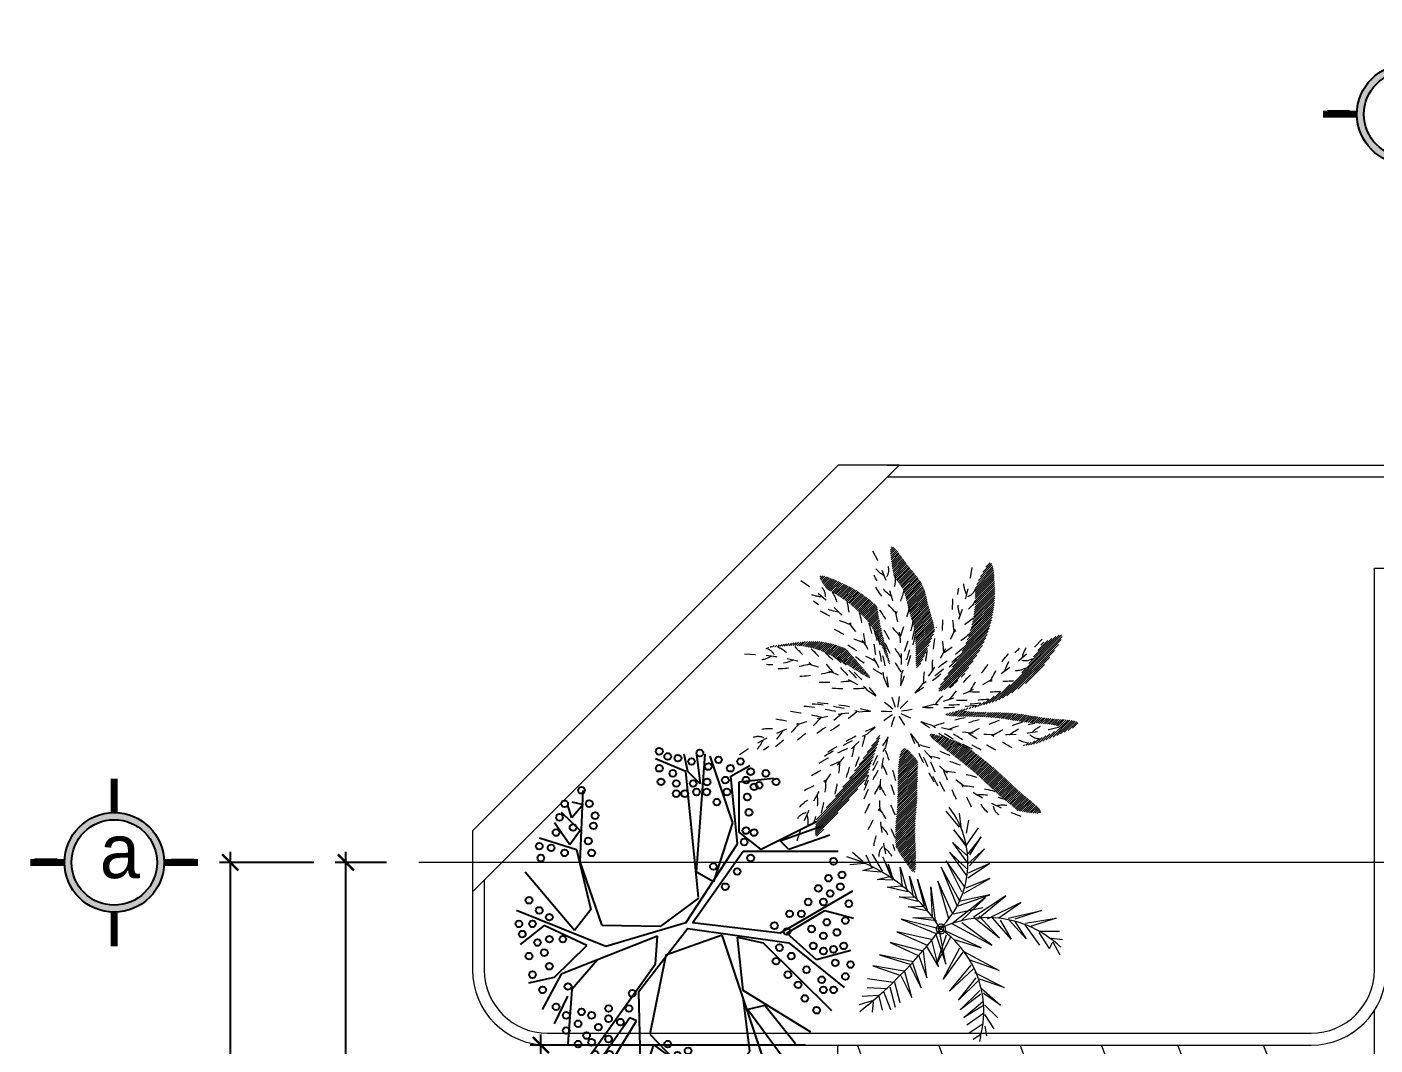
# Model space of a CAD drawing. Header units: millimetres. Extents: x 485872 to 486142, y -52344 to -52207.
# Drawn here: x 485935.08 to 485947.64, y -52254.2 to -52244.72 of the extents above; entities that cross this region are included whole.
import ezdxf

# ---------------------------------------------------------------- set-up
doc = ezdxf.new("R2010")
doc.units = ezdxf.units.MM
doc.header["$LTSCALE"] = 15
doc.header["$PDMODE"] = 2
doc.header["$PDSIZE"] = -10
for name, pattern in [('ACAD_ISO04W100', [30, 24, -3, 0, -3]), ('DASHDOTX2', [50.8, 25.4, -12.7, 0, -12.7]), ('DASHED2', [0.375, 0.25, -0.125])]:
    doc.linetypes.add(name, pattern=pattern)
for name, color, linetype, lineweight in [('Ak1', 51, 'Continuous', 5), ('GRAMA', 74, 'Continuous', 9), ('PAREDE', 255, 'Continuous', 13), ('ÁRVORE', 90, 'DASHED2', 9)]:
    doc.layers.add(name, color=color, linetype=linetype, lineweight=lineweight)
for name, color, linetype in [('DIMS', 7, 'Continuous'), ('hacth', 9, 'Continuous'), ('PAISAVEGSIMBOLOGIA', 7, 'Continuous')]:
    doc.layers.add(name, color=color, linetype=linetype)
doc.styles.add('dim', font='romantic.ttf', dxfattribs={"height": 280})
doc.styles.get("Standard").update_dxf_attribs({"font": ''})
doc.styles.get('Standard').set_extended_font_data('Flux Architect', italic=True)
doc.dimstyles.get("Standard").update_dxf_attribs({"dimtxt": 0.2, "dimasz": 0.15, "dimexe": 0.1, "dimexo": 0.3, "dimgap": 0.1, "dimtad": 1, "dimzin": 0, "dimdsep": 46, "dimtxsty": 'Standard', "dimblk": 'ARCHTICK', "dimcen": 0.09, "dimdle": 0.1, "dimclrd": 4, "dimclrt": 2, "dimadec": 0, "dimazin": 0, "dimtfac": 1, "dimtofl": 0, "dimtmove": 0, "dimatfit": 3, "dimfxl": 1, "dimtfillclr": 1, "dimtolj": 1, "dimtzin": 0, "dimarcsym": 1})

# ---------------------------------------------------------------- blocks, each defined once
blk = doc.blocks.new('A$C3A2B07B9')
at = {"layer": 'PAISAVEGSIMBOLOGIA', "color": 104, "linetype": 'Continuous'}
for p, q in [((3.095, 7.977), (2.447, 7.127)), ((4.796, 6.724), (3.498, 8.067)), ((4.46, 8), (4.304, 7.261)), ((4.706, 6.97), (5.02, 7.932)), ((2.021, 7.619), (3.095, 4.397)), ((2.491, 6.143), (1.641, 7.306)), ((5.825, 7.597), (5.109, 6.411)), ((5.266, 6.344), (6.026, 7.418)), ((2.447, 7.127), (2.603, 5.852)), ((4.304, 7.261), (4.706, 6.97)), ((1.015, 6.679), (2.603, 5.695)), ((1.373, 6.948), (2.089, 6.053)), ((4.415, 4.867), (4.796, 6.724)), ((5.109, 6.411), (5.266, 6.344)), ((7.033, 6.478), (6.72, 5.829)), ((2.133, 4.576), (0.522, 6.165)), ((2.089, 6.053), (2.491, 6.143)), ((2.603, 5.695), (2.737, 4.442)), ((7.637, 5.516), (7.033, 5.382)), ((7.033, 5.382), (6.273, 4.643)), ((0.075, 4.755), (0.88, 4.979)), ((0.88, 4.979), (1.574, 4.353)), ((3.095, 4.397), (4.415, 4.867)), ((2.737, 4.442), (2.133, 4.576)), ((6.273, 4.643), (7.279, 4.174)), ((7.279, 4.174), (7.839, 4.621)), ((1.574, 4.353), (0.679, 3.816)), ((6.183, 3.793), (6.563, 4.285)), ((6.563, 4.285), (7.727, 2.921)), ((0.679, 3.816), (0.008, 3.995)), ((6.519, 2.384), (6.183, 3.793)), ((2.849, 1.757), (3.297, 3.144)), ((3.297, 3.144), (3.7, 2.921)), ((3.7, 2.921), (3.498, 0.146)), ((0.567, 2.048), (1.529, 2.384)), ((0.88, 1.735), (2.178, 2.384)), ((1.529, 2.384), (1.731, 2.182)), ((2.178, 2.384), (2.693, 1.981)), ((6.429, 1.936), (6.675, 2.272)), ((7.391, 2.115), (6.519, 2.384)), ((6.675, 2.272), (7.033, 1.757)), ((1.731, 2.182), (0.724, 1.824)), ((2.693, 1.981), (2.693, 0.795)), ((6.877, 1.511), (6.429, 1.936)), ((3.386, 0.191), (2.849, 1.757)), ((6.362, 1.332), (6.631, 1.645)), ((6.631, 1.645), (6.72, 1.354)), ((6.631, 1.265), (6.362, 1.332)), ((2.693, 0.795), (1.887, 0.706)), ((3.7, 0.146), (3.61, 0.84)), ((3.61, 0.84), (3.901, 0.549)), ((3.901, 0.549), (3.99, 0.146))]:
    blk.add_line(p, q, dxfattribs=at)
at = {"layer": 'PAISAVEGSIMBOLOGIA', "color": 38, "linetype": 'Continuous'}
for p, q in [((5.02, 7.351), (5.221, 7.843)), ((5.064, 5.74), (5.02, 7.351)), ((6.228, 7.261), (4.662, 5.069)), ((6.631, 5.673), (6.72, 6.948)), ((6.877, 5.315), (7.324, 6.143)), ((3.901, 4.241), (5.064, 5.74)), ((1.529, 4.576), (0.232, 5.628)), ((6.026, 4.979), (6.631, 5.673)), ((4.617, 4.42), (6.877, 5.315)), ((4.662, 5.069), (4.617, 4.42)), ((3.901, 4.241), (1.529, 4.576)), ((3.946, 4.106), (5.825, 4.666)), ((5.825, 4.666), (7.928, 3.816)), ((0.03, 3.368), (1.731, 4.353)), ((1.731, 4.353), (3.789, 4.106)), ((3.655, 3.525), (4.55, 4.196)), ((4.55, 4.196), (5.915, 4.174)), ((5.915, 4.174), (6.429, 2.675)), ((3.789, 4.106), (2.603, 2.428)), ((3.946, 4.106), (2.737, 2.249)), ((3.655, 3.502), (3.946, 0.549)), ((6.429, 2.675), (6.362, 0.996)), ((2.603, 2.428), (0.366, 2.428)), ((2.737, 2.249), (2.894, 0.661)), ((2.894, 0.661), (2.447, 0.415)), ((3.946, 0.549), (4.662, 0.258))]:
    blk.add_line(p, q, dxfattribs=at)
at = {"layer": 'PAISAVEGSIMBOLOGIA', "color": 108}
for centre in [(3.697, 8.07), (3.936, 7.991), (4.214, 8.03), (4.651, 7.951), (3.419, 7.832), (3.657, 7.633), (4.095, 7.832), (4.174, 7.633), (4.572, 7.832), (3.379, 7.474), (3.618, 7.315), (3.856, 7.394), (4.145, 7.221), (4.452, 7.434), (5.566, 7.474), (5.884, 7.315), (3.896, 7.116), (4.373, 6.957), (5.739, 7.197), (6.082, 7.196), (6.162, 6.917), (6.48, 6.957), (5.764, 6.838), (6.281, 6.758), (6.758, 6.639), (5.486, 6.44), (5.764, 6.361), (6.003, 6.559), (6.162, 6.281), (6.48, 6.48), (6.758, 6.281), (0.875, 6.162), (5.287, 6.122), (5.764, 6.122), (6.4, 6.202), (6.997, 6.082), (0.477, 5.685), (0.716, 5.685), (1.153, 5.884), (5.208, 5.764), (7.315, 5.685), (0.199, 5.367), (0.755, 5.446), (1.312, 5.566), (1.55, 5.327), (6.718, 5.605), (7.553, 5.327), (0.08, 5.089), (0.437, 5.049), (1.113, 5.208), (1.829, 5.009), (7.156, 5.128), (0.477, 4.731), (0.716, 4.771), (1.471, 4.89), (1.749, 4.691), (7.275, 4.81), (7.633, 4.89), (0.239, 4.651), (0.716, 4.413), (0.954, 4.651), (6.838, 4.492), (7.156, 4.492), (7.434, 4.572), (7.792, 4.373), (0.199, 4.055), (0.398, 4.333), (0.636, 4.095), (0.994, 4.254), (1.572, 4.313), (1.868, 4.174), (7.553, 4.134), (7.871, 4.134), (1.232, 3.896), (1.511, 3.896), (7.156, 3.975), (7.394, 3.816), (0.119, 3.657), (0.557, 3.419), (0.716, 3.618), (1.073, 3.618), (7.633, 3.578), (0.318, 3.26), (0.835, 3.3), (3.021, 3.26), (0.278, 2.982), (0.596, 3.061), (2.743, 2.902), (3.3, 2.783), (0.477, 2.664), (2.425, 2.584), (6.162, 2.465), (6.798, 2.465), (7.355, 2.584), (2.578, 2.21), (6.241, 2.186), (7.116, 2.346), (7.394, 2.306), (2.346, 1.988), (2.534, 1.941), (6.122, 1.829), (6.599, 1.868), (6.997, 1.988), (2.465, 1.511), (6.082, 1.59), (6.917, 1.63), (3.22, 1.272), (6.217, 1.309), (6.798, 1.312), (2.226, 0.875), (2.346, 0.914), (2.505, 1.153), (2.982, 1.034), (3.459, 1.034), (3.697, 1.034), (3.975, 1.073), (4.174, 1.073), (6.4, 0.994), (1.829, 0.795), (2.067, 0.596), (2.425, 0.557), (2.534, 0.755), (3.021, 0.755), (3.451, 0.8), (3.777, 0.835), (4.174, 0.835), (4.254, 0.596), (4.532, 0.795), (2.664, 0.318), (2.902, 0.477), (3.18, 0.278), (3.419, 0.437), (3.816, 0.318), (4.134, 0.239), (4.572, 0.477), (3.618, 0.119), (4.373, 0.199), (4.572, 0.08)]:
    blk.add_circle(centre, 0.0795, dxfattribs=at)
blk = doc.blocks.new('COIGUECHILOE')
at = {"layer": 'PAISAVEGSIMBOLOGIA', "lineweight": 0}
blk.add_blockref('A$C3A2B07B9', (292.628, 127.142), dxfattribs=at)
blk = doc.blocks.new('salsa')
at = {"layer": 'hacth', "lineweight": 0, "ltscale": 200}
h = blk.add_hatch(dxfattribs=at)
h.set_pattern_fill('ANSI31', color=256, scale=200, angle=90, style=0)
h.set_pattern_definition([(135, (0, 0), (-17.67767, -17.67767), [])])
edge = h.paths.add_edge_path()
edge.add_spline(control_points=[(363, 846), (348, 1053), (361, 1620), (276, 1921), (367, 2851), (248, 2691), (152, 2561), (59, 2426), (-14, 2282)], knot_values=[13822.588482, 13822.588482, 13822.588482, 13822.588482, 14001.885576, 14197.348205, 14396.65289, 14396.65289, 14396.65289, 14558.255824, 14558.255824, 14558.255824, 14558.255824], degree=3, periodic=0)
edge.add_spline(control_points=[(-14, 2282), (-16, 2243), (-18, 2204), (-19, 2168)], knot_values=[14197.348205, 14197.348205, 14197.348205, 14197.348205, 14222.250279, 14222.250279, 14222.250279, 14222.250279], degree=3, periodic=0)
edge.add_spline(control_points=[(-19, 2168), (-23, 2005), (-15, 1903), (-6, 1805)], knot_values=[14083.468421, 14083.468421, 14083.468421, 14083.468421, 14197.348205, 14197.348205, 14197.348205, 14197.348205], degree=3, periodic=0)
edge.add_spline(control_points=[(-6, 1805), (1, 1735), (9, 1668), (13, 1583)], knot_values=[14001.885576, 14001.885576, 14001.885576, 14001.885576, 14083.468421, 14083.468421, 14083.468421, 14083.468421], degree=3, periodic=0)
edge.add_spline(control_points=[(13, 1583), (30, 1248), (-18, 380), (266, 717), (363, 846)], knot_values=[13543.015049, 13543.015049, 13543.015049, 13543.015049, 13865.088706, 14001.885576, 14001.885576, 14001.885576, 14001.885576], degree=3, periodic=0)
edge = h.paths.add_edge_path()
edge.add_spline(control_points=[(-502, 1104), (-531, 1142), (-606, 1239), (-760, 1437), (-922, 1630), (-1077, 1810), (-1202, 1937), (-1416, 2240), (-1384, 1966), (-1364, 1829)], knot_values=[1149.589926, 1149.589926, 1149.589926, 1149.589926, 1198.587529, 1280.661036, 1394.067404, 1456.037178, 1510.977157, 1593.394067, 1694.754814, 1694.754814, 1694.754814, 1694.754814], degree=3, periodic=0)
edge.add_spline(control_points=[(-1364, 1829), (-1339, 1801), (-1314, 1772), (-1290, 1743)], knot_values=[1394.067404, 1394.067404, 1394.067404, 1394.067404, 1431.491539, 1431.491539, 1431.491539, 1431.491539], degree=3, periodic=0)
edge.add_spline(control_points=[(-1290, 1743), (-1215, 1656), (-1144, 1571), (-1072, 1482)], knot_values=[1280.661036, 1280.661036, 1280.661036, 1280.661036, 1394.067404, 1394.067404, 1394.067404, 1394.067404], degree=3, periodic=0)
edge.add_spline(control_points=[(-1072, 1482), (-1020, 1417), (-969, 1351), (-920, 1288)], knot_values=[1198.587529, 1198.587529, 1198.587529, 1198.587529, 1280.661036, 1280.661036, 1280.661036, 1280.661036], degree=3, periodic=0)
edge.add_spline(control_points=[(-920, 1288), (-867, 1221), (-818, 1157), (-761, 1076)], knot_values=[1110.234507, 1110.234507, 1110.234507, 1110.234507, 1198.587529, 1198.587529, 1198.587529, 1198.587529], degree=3, periodic=0)
edge.add_spline(control_points=[(-761, 1076), (-582, 825), (-81, 7), (-412, 767), (-502, 1104)], knot_values=[574.664816, 574.664816, 574.664816, 574.664816, 849.599669, 1110.234507, 1110.234507, 1110.234507, 1110.234507], degree=3, periodic=0)
edge = h.paths.add_edge_path()
edge.add_spline(control_points=[(1193, 588), (1254, 636), (1493, 820), (1785, 1059), (2063, 1355), (2636, 1782), (2225, 1713), (2059, 1678), (2051, 1676)], knot_values=[12336.516004, 12336.516004, 12336.516004, 12336.516004, 12398.858666, 12569.273481, 12744.63794, 12881.988934, 13006.388881, 13012.921431, 13012.921431, 13012.921431, 13012.921431], degree=3, periodic=0)
edge.add_spline(control_points=[(2051, 1676), (1991, 1619), (1901, 1549), (1825, 1486)], knot_values=[12744.63794, 12744.63794, 12744.63794, 12744.63794, 12821.459795, 12821.459795, 12821.459795, 12821.459795], degree=3, periodic=0)
edge.add_spline(control_points=[(1825, 1486), (1767, 1438), (1717, 1394), (1672, 1353)], knot_values=[12685.732521, 12685.732521, 12685.732521, 12685.732521, 12744.63794, 12744.63794, 12744.63794, 12744.63794], degree=3, periodic=0)
edge.add_spline(control_points=[(1672, 1353), (1583, 1271), (1513, 1201), (1438, 1131)], knot_values=[12569.273481, 12569.273481, 12569.273481, 12569.273481, 12685.732521, 12685.732521, 12685.732521, 12685.732521], degree=3, periodic=0)
edge.add_spline(control_points=[(1438, 1131), (1327, 1029), (1205, 929), (1045, 803)], knot_values=[12398.858666, 12398.858666, 12398.858666, 12398.858666, 12569.273481, 12569.273481, 12569.273481, 12569.273481], degree=3, periodic=0)
edge.add_spline(control_points=[(1045, 803), (847, 649), (384, 301), (665, 387), (851, 447)], knot_values=[12019.726461, 12019.726461, 12019.726461, 12019.726461, 12230.274054, 12398.858666, 12398.858666, 12398.858666, 12398.858666], degree=3, periodic=0)
edge.add_spline(control_points=[(851, 447), (909, 465), (972, 486), (1039, 507)], knot_values=[11967.525262, 11967.525262, 11967.525262, 11967.525262, 12019.726461, 12019.726461, 12019.726461, 12019.726461], degree=3, periodic=0)
edge.add_arc((3357, -3697), 4800, 116.8008, 118.8773, ccw=False)
edge = h.paths.add_edge_path()
edge.add_spline(control_points=[(2470, -1168), (2503, -1183), (2624, -1238), (2938, -1408), (2650, -998), (2510, -790), (2273, -528), (1974, -320), (1620, -137), (778, 24), (1779, -2), (2246, 54), (2563, 125), (3290, 148), (2797, 372), (2503, 494), (2306, 569), (2132, 578)], knot_values=[9939.621023, 9939.621023, 9939.621023, 9939.621023, 9972.726294, 10055.143204, 10179.543151, 10245.367451, 10344.242507, 10519.040889, 10598.980953, 10778.390295, 11027.811572, 11109.885079, 11285.249538, 11422.600532, 11547.000479, 11612.82478, 11771.22023, 11771.22023, 11771.22023, 11771.22023], degree=3, periodic=0)
edge.add_spline(control_points=[(2132, 578), (2171, 564), (2210, 549), (2248, 533)], knot_values=[11612.82478, 11612.82478, 11612.82478, 11612.82478, 11657.622613, 11657.622613, 11657.622613, 11657.622613], degree=3, periodic=0)
edge.add_spline(control_points=[(2248, 533), (2304, 511), (2360, 488), (2430, 457)], knot_values=[11547.000479, 11547.000479, 11547.000479, 11547.000479, 11612.82478, 11612.82478, 11612.82478, 11612.82478], degree=3, periodic=0)
edge.add_spline(control_points=[(2430, 457), (2564, 399), (2751, 314), (2751, 267)], knot_values=[11422.600532, 11422.600532, 11422.600532, 11422.600532, 11547.000479, 11547.000479, 11547.000479, 11547.000479], degree=3, periodic=0)
edge.add_spline(control_points=[(2751, 267), (2751, 214), (2523, 206), (2346, 191)], knot_values=[11285.249538, 11285.249538, 11285.249538, 11285.249538, 11422.600532, 11422.600532, 11422.600532, 11422.600532], degree=3, periodic=0)
edge.add_spline(control_points=[(2346, 191), (2270, 185), (2204, 177), (2143, 169)], knot_values=[11226.044894, 11226.044894, 11226.044894, 11226.044894, 11285.249538, 11285.249538, 11285.249538, 11285.249538], degree=3, periodic=0)
edge.add_spline(control_points=[(2143, 169), (2024, 152), (1928, 133), (1825, 118)], knot_values=[11109.885079, 11109.885079, 11109.885079, 11109.885079, 11226.044894, 11226.044894, 11226.044894, 11226.044894], degree=3, periodic=0)
edge.add_spline(control_points=[(1825, 118), (1753, 107), (1677, 98), (1580, 92)], knot_values=[11027.811572, 11027.811572, 11027.811572, 11027.811572, 11109.885079, 11109.885079, 11109.885079, 11109.885079], degree=3, periodic=0)
edge.add_spline(control_points=[(1580, 92), (1483, 86), (1363, 83), (1249, 81)], knot_values=[10944.899758, 10944.899758, 10944.899758, 10944.899758, 11027.811572, 11027.811572, 11027.811572, 11027.811572], degree=3, periodic=0)
edge.add_spline(control_points=[(1249, 81), (1019, 77), (583, 70), (1156, -40), (1349, -110)], knot_values=[10598.980953, 10598.980953, 10598.980953, 10598.980953, 10765.490416, 10944.899758, 10944.899758, 10944.899758, 10944.899758], degree=3, periodic=0)
edge.add_spline(control_points=[(1349, -110), (1434, -141), (1499, -174), (1565, -212)], knot_values=[10519.040889, 10519.040889, 10519.040889, 10519.040889, 10598.980953, 10598.980953, 10598.980953, 10598.980953], degree=3, periodic=0)
edge.add_spline(control_points=[(1565, -212), (1633, -251), (1702, -294), (1770, -342)], knot_values=[10436.700925, 10436.700925, 10436.700925, 10436.700925, 10519.040889, 10519.040889, 10519.040889, 10519.040889], degree=3, periodic=0)
edge.add_spline(control_points=[(1770, -342), (1845, -396), (1920, -456), (1989, -521)], knot_values=[10344.242507, 10344.242507, 10344.242507, 10344.242507, 10436.700925, 10436.700925, 10436.700925, 10436.700925], degree=3, periodic=0)
edge.add_spline(control_points=[(1989, -521), (2063, -591), (2132, -667), (2189, -741)], knot_values=[10245.367451, 10245.367451, 10245.367451, 10245.367451, 10344.242507, 10344.242507, 10344.242507, 10344.242507], degree=3, periodic=0)
edge.add_spline(control_points=[(2189, -741), (2226, -789), (2258, -837), (2303, -902)], knot_values=[10179.543151, 10179.543151, 10179.543151, 10179.543151, 10245.367451, 10245.367451, 10245.367451, 10245.367451], degree=3, periodic=0)
edge.add_spline(control_points=[(2303, -902), (2360, -985), (2439, -1098), (2470, -1168)], knot_values=[10095.411716, 10095.411716, 10095.411716, 10095.411716, 10179.543151, 10179.543151, 10179.543151, 10179.543151], degree=3, periodic=0)
edge = h.paths.add_edge_path()
edge.add_spline(control_points=[(1332, -2101), (1434, -2313), (1633, -2760), (1665, -2194), (1674, -1846), (1588, -1395), (1421, -1031), (1211, -732), (1147, -634)], knot_values=[8480.373429, 8480.373429, 8480.373429, 8480.373429, 8655.661629, 8780.061576, 8845.885876, 9037.65533, 9199.090705, 9303.725868, 9303.725868, 9303.725868, 9303.725868], degree=3, periodic=0)
edge.add_arc((3680, 2288), 3867, 225.224, 229.0779, ccw=False)
edge.add_spline(control_points=[(957, -457), (814, -369), (575, -250), (902, -681), (1027, -881)], knot_values=[9199.090705, 9199.090705, 9199.090705, 9199.090705, 9345.660506, 9546.582155, 9546.582155, 9546.582155, 9546.582155], degree=3, periodic=0)
edge.add_spline(control_points=[(1027, -881), (1127, -1042), (1186, -1170), (1233, -1319)], knot_values=[9037.65533, 9037.65533, 9037.65533, 9037.65533, 9199.090705, 9199.090705, 9199.090705, 9199.090705], degree=3, periodic=0)
edge.add_spline(control_points=[(1233, -1319), (1260, -1405), (1283, -1496), (1301, -1589)], knot_values=[8945.491556, 8945.491556, 8945.491556, 8945.491556, 9037.65533, 9037.65533, 9037.65533, 9037.65533], degree=3, periodic=0)
edge.add_spline(control_points=[(1301, -1589), (1320, -1689), (1332, -1791), (1335, -1886)], knot_values=[8845.885876, 8845.885876, 8845.885876, 8845.885876, 8945.491556, 8945.491556, 8945.491556, 8945.491556], degree=3, periodic=0)
edge.add_spline(control_points=[(1335, -1886), (1338, -1948), (1336, -2009), (1333, -2083)], knot_values=[8780.061576, 8780.061576, 8780.061576, 8780.061576, 8845.885876, 8845.885876, 8845.885876, 8845.885876], degree=3, periodic=0)
edge.add_spline(control_points=[(1333, -2083), (1333, -2089), (1332, -2095), (1332, -2101)], knot_values=[8774.962028, 8774.962028, 8774.962028, 8774.962028, 8780.061576, 8780.061576, 8780.061576, 8780.061576], degree=3, periodic=0)
edge = h.paths.add_edge_path()
edge.add_spline(control_points=[(-49, -2299), (-85, -2530), (-177, -3034), (213, -2425), (467, -2186), (536, -1757), (627, -1551), (646, -1374), (647, -1367)], knot_values=[7100.069782, 7100.069782, 7100.069782, 7100.069782, 7275.668721, 7416.704064, 7563.046275, 7673.389233, 7816.821188, 7822.95176, 7822.95176, 7822.95176, 7822.95176], degree=3, periodic=0)
edge.add_spline(control_points=[(647, -1367), (611, -1287), (574, -1197), (539, -1111)], knot_values=[8172.636049, 8172.636049, 8172.636049, 8172.636049, 8241.56215, 8241.56215, 8241.56215, 8241.56215], degree=3, periodic=0)
edge.add_spline(control_points=[(539, -1111), (453, -904), (285, -504), (338, -1095), (313, -1316)], knot_values=[7816.821188, 7816.821188, 7816.821188, 7816.821188, 7982.230995, 8172.636049, 8172.636049, 8172.636049, 8172.636049], degree=3, periodic=0)
edge.add_spline(control_points=[(313, -1316), (309, -1343), (306, -1368), (301, -1392)], knot_values=[7794.085813, 7794.085813, 7794.085813, 7794.085813, 7816.821188, 7816.821188, 7816.821188, 7816.821188], degree=3, periodic=0)
edge.add_spline(control_points=[(301, -1392), (293, -1435), (283, -1475), (273, -1513)], knot_values=[7753.545865, 7753.545865, 7753.545865, 7753.545865, 7794.085813, 7794.085813, 7794.085813, 7794.085813], degree=3, periodic=0)
edge.add_spline(control_points=[(273, -1513), (251, -1588), (227, -1657), (207, -1734)], knot_values=[7673.389233, 7673.389233, 7673.389233, 7673.389233, 7753.545865, 7753.545865, 7753.545865, 7753.545865], degree=3, periodic=0)
edge.add_spline(control_points=[(207, -1734), (179, -1838), (160, -1957), (119, -2053)], knot_values=[7563.046275, 7563.046275, 7563.046275, 7563.046275, 7673.389233, 7673.389233, 7673.389233, 7673.389233], degree=3, periodic=0)
edge.add_spline(control_points=[(119, -2053), (85, -2133), (35, -2198), (-24, -2270)], knot_values=[7470.763262, 7470.763262, 7470.763262, 7470.763262, 7563.046275, 7563.046275, 7563.046275, 7563.046275], degree=3, periodic=0)
edge.add_spline(control_points=[(-24, -2270), (-32, -2279), (-41, -2289), (-49, -2299)], knot_values=[7458.422913, 7458.422913, 7458.422913, 7458.422913, 7470.763262, 7470.763262, 7470.763262, 7470.763262], degree=3, periodic=0)
edge = h.paths.add_edge_path()
edge.add_spline(control_points=[(-330, -1792), (-322, -1721), (-312, -1647), (-294, -1555)], knot_values=[6880.901407, 6880.901407, 6880.901407, 6880.901407, 6959.139968, 6959.139968, 6959.139968, 6959.139968], degree=3, periodic=0)
edge.add_spline(control_points=[(-294, -1555), (-274, -1451), (-243, -1324), (-212, -1203)], knot_values=[6791.955949, 6791.955949, 6791.955949, 6791.955949, 6880.901407, 6880.901407, 6880.901407, 6880.901407], degree=3, periodic=0)
edge.add_spline(control_points=[(-212, -1203), (-153, -974), (-40, -571), (-231, -1081), (-315, -1254)], knot_values=[6457.253945, 6457.253945, 6457.253945, 6457.253945, 6626.923867, 6791.955949, 6791.955949, 6791.955949, 6791.955949], degree=3, periodic=0)
edge.add_spline(control_points=[(-315, -1254), (-336, -1297), (-357, -1335), (-377, -1370)], knot_values=[6416.222145, 6416.222145, 6416.222145, 6416.222145, 6457.253945, 6457.253945, 6457.253945, 6457.253945], degree=3, periodic=0)
edge.add_spline(control_points=[(-377, -1370), (-407, -1420), (-437, -1464), (-470, -1508)], knot_values=[6357.948296, 6357.948296, 6357.948296, 6357.948296, 6416.222145, 6416.222145, 6416.222145, 6416.222145], degree=3, periodic=0)
edge.add_spline(control_points=[(-470, -1508), (-570, -1639), (-701, -1766), (-845, -1874)], knot_values=[6183.149914, 6183.149914, 6183.149914, 6183.149914, 6357.948296, 6357.948296, 6357.948296, 6357.948296], degree=3, periodic=0)
edge.add_spline(control_points=[(-845, -1874), (-927, -1935), (-1013, -1990), (-1095, -2034)], knot_values=[6084.274858, 6084.274858, 6084.274858, 6084.274858, 6183.149914, 6183.149914, 6183.149914, 6183.149914], degree=3, periodic=0)
edge.add_spline(control_points=[(-1095, -2034), (-1122, -2049), (-1149, -2062), (-1178, -2076)], knot_values=[6051.73716, 6051.73716, 6051.73716, 6051.73716, 6084.274858, 6084.274858, 6084.274858, 6084.274858], degree=3, periodic=0)
edge.add_spline(control_points=[(-1178, -2076), (-1258, -2182), (-1411, -2404), (-973, -2207), (-738, -2099), (-527, -1964), (-387, -1846), (-330, -1792)], knot_values=[5795.076234, 5795.076234, 5795.076234, 5795.076234, 5894.050611, 6018.450558, 6084.274858, 6183.149914, 6261.281434, 6261.281434, 6261.281434, 6261.281434], degree=3, periodic=0)
edge = h.paths.add_edge_path()
edge.add_spline(control_points=[(-822, -1030), (-670, -849), (-238, -390), (-653, -689), (-901, -838)], knot_values=[5010.811686, 5010.811686, 5010.811686, 5010.811686, 5204.942081, 5410.920344, 5410.920344, 5410.920344, 5410.920344], degree=3, periodic=0)
edge.add_spline(control_points=[(-901, -838), (-943, -863), (-986, -888), (-1030, -912)], knot_values=[4975.756968, 4975.756968, 4975.756968, 4975.756968, 5010.811686, 5010.811686, 5010.811686, 5010.811686], degree=3, periodic=0)
edge.add_spline(control_points=[(-1030, -912), (-1093, -948), (-1156, -980), (-1217, -1007)], knot_values=[4924.492196, 4924.492196, 4924.492196, 4924.492196, 4975.756968, 4975.756968, 4975.756968, 4975.756968], degree=3, periodic=0)
edge.add_spline(control_points=[(-1217, -1007), (-1539, -1151), (-1781, -1136), (-2028, -1107)], knot_values=[4652.114581, 4652.114581, 4652.114581, 4652.114581, 4924.492196, 4924.492196, 4924.492196, 4924.492196], degree=3, periodic=0)
edge.add_spline(control_points=[(-2028, -1107), (-2086, -1101), (-2145, -1093), (-2220, -1083)], knot_values=[4587.348025, 4587.348025, 4587.348025, 4587.348025, 4652.114581, 4652.114581, 4652.114581, 4652.114581], degree=3, periodic=0)
edge.add_spline(control_points=[(-2220, -1083), (-2155, -1114), (-1905, -1154), (-1508, -1204), (-1198, -1224), (-861, -1069), (-849, -1063)], knot_values=[4488.371052, 4488.371052, 4488.371052, 4488.371052, 4586.29028, 4652.114581, 4924.492196, 4934.416, 4934.416, 4934.416, 4934.416], degree=3, periodic=0)
edge.add_spline(control_points=[(-849, -1063), (-841, -1052), (-831, -1041), (-822, -1030)], knot_values=[5410.920344, 5410.920344, 5410.920344, 5410.920344, 5422.883004, 5422.883004, 5422.883004, 5422.883004], degree=3, periodic=0)
at = {"layer": 'ÁRVORE', "color": 72, "lineweight": 0}
for centre, radius, start, end in [((3782, 1497), 4068, 161.8706, 201.5936), ((-86, 2433), 210, 173.7791, 233.0395), ((-985, 2608), 984, 317.4391, 345.0127), ((-504, 2696), 485, 308.4321, 338.3515), ((2180, 3434), 4068, 197.8706, 237.5936), ((117, 2304), 501, 182.879, 221.5346), ((-2404, 3092), 2558, 326.0526, 338.8318), ((-1992, 1885), 485, 344.4321, 14.3515), ((-2330, 1531), 984, 353.4391, 21.0127), ((3826, 4117), 4800, 206.1883, 211.1386), ((-1499, 1917), 210, 209.7791, 269.0395), ((-1259, 1933), 501, 218.879, 257.5346), ((-3762, 1089), 2558, 2.0526, 14.8318), ((3829, 3720), 4800, 204.5673, 211.2107), ((-2917, 2944), 3126, 327.5529, 339.111), ((3519, -2040), 4068, 110.1725, 149.8955), ((5602, -450), 4800, 154.4902, 159.4404), ((1881, 1336), 501, 131.1808, 169.8364), ((1856, 1575), 210, 122.081, 181.3414), ((-4090, 667), 3126, 3.5529, 15.111), ((3867, 3351), 4800, 202.9483, 211.3077), ((-4049, 2700), 4213, 334.6755, 344.6307), ((5292, -699), 4800, 152.8691, 159.5126), ((1436, 2390), 984, 265.741, 293.3146), ((1804, 2066), 485, 256.734, 286.6534), ((675, 5580), 4800, 242.1883, 247.1386), ((-4863, -196), 4213, 10.6755, 20.6307), ((3911, 3105), 4800, 201.6825, 211.4019), ((3954, 2923), 4800, 200.5186, 211.4981), ((-3757, 2160), 3867, 337.0347, 347.4268), ((4744, -1292), 4800, 148.8205, 159.8), ((4860, -1145), 4800, 149.9844, 159.7037), ((5026, -957), 4800, 151.2501, 159.6096), ((937, 3803), 2558, 274.3545, 287.1337), ((911, 5260), 4800, 240.5673, 247.2107), ((-4309, -461), 3867, 13.0347, 23.4268), ((-391, 4851), 4213, 282.9774, 292.9325), ((502, 4114), 3126, 275.8548, 287.4128), ((-333, 4054), 4068, 234.9681, 274.6912), ((1158, 4984), 4800, 238.9483, 247.3077), ((1339, 4811), 4800, 237.6825, 247.4019), ((-634, 4287), 3867, 285.3366, 295.7287), ((-2726, 302), 485, 21.5297, 51.4491), ((-2782, -185), 984, 30.5366, 58.1102), ((-3657, -1401), 2558, 39.1502, 51.9294), ((-3665, -1935), 3126, 40.6505, 52.2085), ((-3760, -3090), 4213, 47.7731, 57.7282), ((1481, 4689), 4800, 236.5186, 247.4981), ((3178, -3752), 4800, 114.3202, 125.2997), ((3357, -3697), 4800, 115.4841, 125.2035), ((3600, -3636), 4800, 116.7498, 125.1093), ((3966, -3574), 4800, 118.3688, 125.0123), ((4362, -3544), 4800, 119.9899, 124.9402), ((2306, 36), 501, 96.6805, 135.3361), ((-2352, 625), 210, 246.8767, 306.1371), ((-2170, 782), 501, 255.9765, 294.6321), ((-3158, -2966), 3867, 50.1322, 60.5244), ((1745, -3675), 4068, 75.6722, 115.3952), ((1906, 3892), 3867, 250.8363, 261.2284), ((2425, 4219), 4213, 248.4771, 258.4323), ((2744, 3106), 3126, 241.3545, 252.9126), ((2926, 2604), 2558, 239.8542, 252.6334), ((2537, 1156), 984, 231.2407, 258.8143), ((2421, 247), 210, 87.5807, 146.8411), ((2657, 681), 485, 222.2337, 252.1531), ((-2827, 4857), 4800, 279.2858, 284.2361), ((-2446, 4745), 4800, 277.6648, 284.3082), ((-3905, 1138), 4068, 304.0339, 343.7569), ((-2082, 4674), 4800, 276.0458, 284.4052), ((-3988, -801), 4068, 331.6319, 11.355), ((-2756, -2992), 4068, 7.6319, 47.355), ((-2652, 3084), 4068, 270.9681, 310.6912), ((-1833, 4645), 4800, 274.7801, 284.4994), ((-1647, 4633), 4800, 273.6161, 284.5957), ((-471, -4040), 4068, 43.6319, 83.355), ((704, -4866), 4800, 82.2799, 93.2595), ((885, -4915), 4800, 83.4439, 93.1632), ((3680, 2288), 3867, 218.796, 229.1882), ((1123, -4992), 4800, 84.7096, 93.069), ((4294, 2290), 4213, 216.4368, 226.392), ((-812, -4256), 3867, 86.1322, 96.5244), ((-4213, 2680), 4800, 310.7801, 320.4994), ((-4055, 2780), 4800, 309.6161, 320.5957), ((-4916, 117), 4800, 342.6819, 353.6614), ((-4411, -2173), 4800, 10.2799, 21.2595), ((-2291, -4351), 4800, 46.2799, 57.2595), ((1466, -5133), 4800, 86.3286, 92.972), ((3974, 1177), 3126, 209.3143, 220.8723), ((-1827, -3720), 3126, 76.6505, 88.2085), ((-1226, -4710), 4213, 83.7731, 93.7282), ((-4768, 2401), 4800, 313.6648, 320.3082), ((-4432, 2557), 4800, 312.0458, 320.4052), ((1642, -4010), 3867, 119.198, 129.5901), ((-4993, -53), 4800, 343.8458, 353.5652), ((3313, -2793), 3867, 146.796, 157.1882), ((-4401, -2360), 4800, 11.4439, 21.1632), ((-2173, -4496), 4800, 47.4439, 57.1632), ((4322, -312), 3867, 182.796, 193.1882), ((-2026, -4699), 4800, 48.7096, 57.069), ((1817, -5318), 4800, 87.9496, 92.8999), ((3861, 655), 2558, 207.814, 220.5932), ((-2383, -1358), 485, 57.5297, 87.4491), ((-2142, -1784), 984, 66.5366, 94.1102), ((-2135, -3283), 2558, 75.1502, 87.9294), ((-2215, -643), 501, 291.9765, 330.6321), ((-5142, 2268), 4800, 315.2858, 320.2361), ((1542, -4616), 4213, 116.8388, 126.794), ((-5109, -275), 4800, 345.1116, 353.471), ((-4401, -2610), 4800, 12.7096, 21.069), ((4820, -671), 4213, 180.4368, 190.392), ((2764, -366), 984, 199.2004, 226.774), ((1974, -1193), 501, 64.6403, 103.2959), ((2184, -1075), 210, 55.5404, 114.8009), ((-2271, -877), 210, 282.8767, 342.1371), ((-5306, -589), 4800, 346.7306, 353.374), ((3505, -3376), 4213, 144.4368, 154.392), ((3907, -1383), 3126, 173.3143, 184.8723), ((-1831, -5014), 4800, 50.3286, 56.972), ((2614, -832), 485, 190.1934, 220.1128), ((498, -4114), 3126, 109.7162, 121.2743), ((2348, -3415), 3126, 137.3143, 148.8723), ((-4429, -2980), 4800, 14.3286, 20.972), ((-1656, -5371), 4800, 51.9496, 56.8999), ((2, -3917), 2558, 108.2159, 120.9952), ((-5547, -905), 4800, 348.3516, 353.3019), ((3509, -1740), 2558, 171.814, 184.5932), ((-821, -2664), 984, 99.6024, 127.176), ((-1506, -1747), 501, 325.0423, 3.6979), ((1816, -3470), 2558, 135.814, 148.5932), ((-4496, -3372), 4800, 15.9496, 20.8999), ((2021, -1920), 984, 163.2004, 190.774), ((896, -2126), 501, 28.6403, 67.2959), ((-1256, -2438), 485, 90.5954, 120.5148), ((-1424, -1974), 210, 315.9424, 15.2029), ((506, -2742), 984, 127.2004, 154.774), ((-525, -2246), 501, 352.6403, 31.2959), ((1625, -2210), 485, 154.1934, 184.1128), ((1135, -2153), 210, 19.5404, 78.8009), ((-348, -2409), 210, 343.5404, 42.8009), ((16, -2743), 485, 118.1934, 148.1128)]:
    blk.add_arc(centre, radius, start, end, dxfattribs=at)
blk = doc.blocks.new('borbrak')
at = {"layer": 'hacth', "color": 76, "lineweight": 0}
for p, q in [((167, 587), (277, 887)), ((277, 887), (209, 635)), ((294, 695), (411, 960)), ((411, 960), (344, 719)), ((428, 767), (529, 923)), ((612, 899), (529, 804)), ((-707, 695), (-799, 780)), ((-614, 635), (-690, 816)), ((-522, 612), (-606, 792)), ((-606, 792), (-539, 600)), ((-438, 551), (-496, 755)), ((-496, 755), (-463, 551)), ((109, 767), (66, 419)), ((117, 515), (109, 767)), ((443, 771), (402, 749)), ((612, 755), (436, 755)), ((485, 791), (443, 771)), ((528, 809), (485, 791)), ((572, 825), (528, 809)), ((616, 839), (572, 825)), ((612, 755), (579, 816)), ((579, 816), (714, 804)), ((616, 839), (662, 850)), ((-955, 694), (-998, 692)), ((-791, 671), (-984, 647)), ((-912, 694), (-955, 694)), ((-870, 691), (-912, 694)), ((-783, 683), (-900, 743)), ((-827, 687), (-870, 691)), ((-785, 680), (-827, 687)), ((-631, 635), (-799, 612)), ((-743, 672), (-785, 680)), ((-702, 661), (-743, 672)), ((-662, 648), (-702, 661)), ((-622, 633), (-662, 648)), ((-582, 617), (-622, 633)), ((-354, 719), (-388, 503)), ((-354, 479), (-354, 719)), ((-236, 647), (-286, 407)), ((-253, 371), (-236, 647)), ((-18, 683), (-18, 323)), ((16, 347), (-18, 683)), ((249, 644), (214, 613)), ((285, 673), (249, 644)), ((323, 700), (285, 673)), ((302, 683), (537, 695)), ((362, 726), (323, 700)), ((402, 749), (362, 726)), ((-799, 612), (-606, 624)), ((-522, 587), (-707, 539)), ((-707, 539), (-480, 551)), ((-429, 515), (-648, 467)), ((-544, 598), (-582, 617)), ((-507, 578), (-544, 598)), ((-471, 555), (-507, 578)), ((-435, 531), (-471, 555)), ((-402, 505), (-435, 531)), ((-369, 478), (-402, 505)), ((-110, 563), (-211, 299)), ((-186, 251), (-110, 563)), ((-110, 515), (-76, 119)), ((-51, 203), (-110, 515)), ((344, 503), (83, 467)), ((118, 511), (89, 475)), ((148, 547), (118, 511)), ((142, 515), (344, 503)), ((180, 580), (148, 547)), ((214, 613), (180, 580)), ((419, 624), (192, 587)), ((226, 624), (419, 624)), ((-648, 467), (-371, 479)), ((-303, 407), (-598, 395)), ((-598, 395), (-278, 359)), ((-338, 448), (-369, 478)), ((-308, 417), (-338, 448)), ((-280, 386), (-308, 417)), ((-254, 352), (-280, 386)), ((-43, 443), (-144, 179)), ((277, 419), (-9, 323)), ((-1, 371), (277, 419)), ((37, 397), (14, 357)), ((62, 437), (37, 397)), ((89, 475), (62, 437)), ((-572, 323), (-194, 251)), ((-219, 299), (-572, 323)), ((-229, 317), (-254, 352)), ((-206, 281), (-229, 317)), ((-185, 244), (-206, 281)), ((-85, 119), (294, 323)), ((-27, 273), (-44, 230)), ((294, 323), (-34, 203)), ((-7, 316), (-27, 273)), ((14, 357), (-7, 316)), ((-480, 227), (-135, 119)), ((-161, 179), (-480, 227)), ((-471, 144), (-184, 4)), ((-229, 4), (-471, 144)), ((-166, 206), (-185, 244)), ((-149, 167), (-166, 206)), ((-133, 127), (-149, 167)), ((-120, 87), (-133, 127)), ((-72, 141), (-84, 96)), ((-59, 186), (-72, 141)), ((-44, 230), (-59, 186)), ((260, 227), (-51, 35)), ((58, 59), (260, 227)), ((201, 71), (529, 251)), ((529, 251), (294, 71)), ((419, 47), (688, 203)), ((688, 203), (487, 47)), ((-783, 4), (-562, -61)), ((-614, -79), (-783, 4)), ((-665, 32), (-431, -33)), ((-483, -42), (-665, 32)), ((-600, 79), (-308, -5)), ((-353, -5), (-600, 79)), ((-178, 14), (-321, -154)), ((-217, 3), (-277, -2)), ((-158, 4), (-217, 3)), ((-100, 4), (-158, 4)), ((-134, 17), (-135, 8)), ((-135, 8), (-134, -2)), ((-131, 27), (-134, 17)), ((-126, 35), (-131, 27)), ((-119, 42), (-126, 35)), ((-109, 46), (-120, 87)), ((-111, 47), (-119, 42)), ((-116, 14), (-117, 8)), ((-117, 8), (-116, 2)), ((-113, 20), (-116, 14)), ((-116, 2), (-113, -4)), ((-110, 26), (-113, 20)), ((-101, 50), (-111, 47)), ((-104, 29), (-110, 26)), ((-100, 4), (-109, 46)), ((-98, 32), (-104, 29)), ((-92, 51), (-101, 50)), ((-93, 50), (-100, 4)), ((-58, 20), (-100, 4)), ((-92, 33), (-98, 32)), ((-84, 96), (-93, 50)), ((-62, -89), (-93, 4)), ((-82, 50), (-92, 51)), ((-85, 32), (-92, 33)), ((-79, 29), (-85, 32)), ((-73, 47), (-82, 50)), ((-74, 26), (-79, 29)), ((-70, 20), (-74, 26)), ((-65, 42), (-73, 47)), ((-68, 14), (-70, 20)), ((-70, -4), (-68, 2)), ((-66, 8), (-68, 14)), ((-68, 2), (-66, 8)), ((-58, 35), (-65, 42)), ((-53, 27), (-58, 35)), ((-17, 34), (-58, 20)), ((-49, 17), (-53, 27)), ((-48, 8), (-49, 17)), ((-49, -2), (-48, 8)), ((159, -205), (-18, 23)), ((26, 46), (-17, 34)), ((16, 47), (159, -205)), ((69, 56), (26, 46)), ((112, 63), (69, 56)), ((156, 69), (112, 63)), ((310, -229), (150, 59)), ((200, 73), (156, 69)), ((244, 75), (200, 73)), ((201, 59), (310, -229)), ((289, 74), (244, 75)), ((332, 72), (289, 74)), ((376, 67), (332, 72)), ((436, -241), (344, 59)), ((420, 61), (376, 67)), ((386, 59), (436, -241)), ((463, 52), (420, 61)), ((506, 42), (463, 52)), ((554, -217), (470, 35)), ((504, 35), (554, -217)), ((548, 28), (506, 42)), ((590, 14), (548, 28)), ((579, 23), (806, 83)), ((631, -3), (590, 14)), ((806, 83), (629, 11)), ((-705, -107), (-946, -79)), ((-946, -79), (-750, -117)), ((-717, -117), (-802, -237)), ((-732, -115), (-786, -138)), ((-678, -93), (-732, -115)), ((-548, -61), (-692, -200)), ((-692, -200), (-627, -79)), ((-622, -73), (-678, -93)), ((-565, -56), (-622, -73)), ((-508, -41), (-565, -56)), ((-425, -33), (-555, -154)), ((-555, -154), (-477, -42)), ((-451, -28), (-508, -41)), ((-393, -17), (-451, -28)), ((-431, -135), (-353, -5)), ((-308, -14), (-431, -135)), ((-335, -8), (-393, -17)), ((-110, -13), (-371, -253)), ((-371, -253), (-76, -49)), ((-277, -2), (-335, -8)), ((-321, -154), (-229, -5)), ((-60, -121), (-295, -350)), ((-134, -2), (-131, -11)), ((-131, -11), (-126, -19)), ((-126, -19), (-119, -26)), ((-119, -26), (-111, -31)), ((-113, -4), (-110, -10)), ((-111, -31), (-101, -35)), ((-110, -10), (-104, -14)), ((-104, -14), (-98, -16)), ((-101, -35), (-92, -36)), ((-98, -16), (-92, -17)), ((-92, -17), (-85, -16)), ((-92, -36), (-82, -35)), ((-92, -42), (-92, -42)), ((209, -133), (-85, -13)), ((-85, -16), (-79, -14)), ((-82, -35), (-73, -31)), ((-79, -14), (-74, -10)), ((-74, -10), (-70, -4)), ((-73, -31), (-65, -26)), ((-68, -61), (209, -133)), ((-65, -26), (-58, -19)), ((-32, -182), (-62, -89)), ((-58, -19), (-53, -11)), ((-53, -11), (-49, -2)), ((192, -205), (-51, -121)), ((638, -253), (587, -1)), ((621, -13), (638, -253)), ((671, -21), (631, -3)), ((710, -42), (671, -21)), ((714, -265), (688, -37)), ((748, -64), (710, -42)), ((722, -61), (714, -265)), ((722, -37), (890, -1)), ((785, -88), (748, -64)), ((789, -277), (781, -85)), ((821, -113), (785, -88)), ((957, -85), (797, -85)), ((856, -141), (821, -113)), ((-1050, -200), (-926, -219)), ((-841, -154), (-1023, -144)), ((-942, -221), (-992, -253)), ((-841, -172), (-946, -303)), ((-946, -303), (-919, -210)), ((-891, -192), (-942, -221)), ((-839, -164), (-891, -192)), ((-786, -138), (-839, -164)), ((-802, -237), (-763, -126)), ((-295, -350), (-34, -181)), ((-34, -193), (192, -205)), ((-4, -276), (-32, -182)), ((217, -350), (-9, -241)), ((889, -170), (856, -141)), ((865, -145), (865, -301)), ((921, -200), (889, -170)), ((890, -145), (974, -181)), ((952, -232), (921, -200)), ((932, -301), (932, -217)), ((952, -232), (981, -265)), ((-1011, -256), (-1140, -293)), ((-1088, -321), (-1134, -358)), ((-1041, -286), (-1088, -321)), ((-991, -256), (-1056, -377)), ((-992, -253), (-1041, -286)), ((-18, -253), (-244, -457)), ((-244, -457), (7, -301)), ((24, -373), (-203, -601)), ((22, -371), (-4, -276)), ((7, -301), (217, -350)), ((45, -466), (22, -371)), ((-203, -601), (33, -409)), ((50, -493), (-152, -710)), ((268, -445), (33, -385)), ((33, -421), (268, -445)), ((66, -562), (45, -466)), ((294, -566), (58, -493)), ((-152, -710), (66, -542)), ((86, -658), (66, -562)), ((75, -542), (294, -566)), ((277, -686), (92, -625)), ((83, -637), (-76, -818)), ((-9, -865), (100, -710)), ((103, -754), (86, -658)), ((100, -686), (285, -746)), ((109, -818), (33, -950)), ((117, -852), (103, -754)), ((285, -794), (109, -758)), ((117, -818), (243, -865)), ((130, -949), (117, -852)), ((83, -1010), (117, -890)), ((130, -949), (141, -1047)), ((209, -950), (134, -890))]:
    blk.add_line(p, q, dxfattribs=at)
blk = doc.blocks.new('_ArchTick')
at = {"color": 0, "const_width": 0.15}
blk.add_lwpolyline([(-0.5, -0.5), (0.5, 0.5)], dxfattribs=at)
blk = doc.blocks.new('*D68')
at = {"color": 4, "linetype": 'Continuous', "lineweight": -2, "transparency": 16777216}
blk.add_line((486086.16, -52260.599), (486086.16, -52252.399), dxfattribs=at)
at = {"color": 0, "linetype": 'Continuous', "lineweight": -2, "transparency": 16777216}
for p, q in [((486086.539, -52252.499), (486086.06, -52252.499)), ((486086.539, -52260.499), (486086.06, -52260.499))]:
    blk.add_line(p, q, dxfattribs=at)
at = {"layer": 'Defpoints', "color": 0, "linetype": 'Continuous', "lineweight": 13, "transparency": 16777216}
for p in [(486086.16, -52252.499), (486086.839, -52252.499), (486086.839, -52260.499)]:
    blk.add_point(p, dxfattribs=at)
at = {"color": 4, "linetype": 'Continuous', "lineweight": -2, "transparency": 16777216, "xscale": 0.15, "yscale": 0.15, "zscale": 0.15}
for p, rotation in [((486086.16, -52252.499), 90), ((486086.16, -52260.499), 270)]:
    blk.add_blockref('_ArchTick', p, dxfattribs=dict(at, rotation=rotation))
at = {"color": 2, "linetype": 'Continuous', "lineweight": 13, "transparency": 16777216, "insert": (486085.958, -52258.499), "char_height": 0.2, "attachment_point": 5, "rotation": 90}
blk.add_mtext('\\A1;8.00', dxfattribs=at)
blk = doc.blocks.new('*D69')
at = {"color": 4, "linetype": 'Continuous', "lineweight": -2, "transparency": 16777216}
blk.add_line((486085.083, -52252.399), (486085.083, -52264.599), dxfattribs=at)
at = {"color": 0, "linetype": 'Continuous', "lineweight": -2, "transparency": 16777216}
for p, q in [((486085.86, -52252.499), (486084.983, -52252.499)), ((486085.86, -52264.499), (486084.983, -52264.499))]:
    blk.add_line(p, q, dxfattribs=at)
at = {"layer": 'Defpoints', "color": 0, "linetype": 'Continuous', "lineweight": 13, "transparency": 16777216}
for p in [(486086.16, -52252.499), (486085.083, -52264.499), (486086.16, -52264.499)]:
    blk.add_point(p, dxfattribs=at)
at = {"color": 4, "linetype": 'Continuous', "lineweight": -2, "transparency": 16777216, "xscale": 0.15, "yscale": 0.15, "zscale": 0.15}
for p, rotation in [((486085.083, -52252.499), 90), ((486085.083, -52264.499), 270)]:
    blk.add_blockref('_ArchTick', p, dxfattribs=dict(at, rotation=rotation))
at = {"color": 2, "linetype": 'Continuous', "lineweight": 13, "transparency": 16777216, "insert": (486084.881, -52258.499), "char_height": 0.2, "attachment_point": 5, "rotation": 90}
blk.add_mtext('\\A1;12.00', dxfattribs=at)
blk = doc.blocks.new('uio')
h = blk.add_hatch(color=21)
h.paths.add_polyline_path([(365111, 142547, 1), (365989, 142547, 1)])
h.paths.add_polyline_path([(365927, 142547, -1), (365173, 142547, -1)], flags=16)
at = {"color": 21, "const_width": 61.9}
for points in [[(365550, 143286), (365550, 142986)], [(364811, 142547), (365111, 142547)], [(365989, 142547), (366289, 142547)], [(365550, 141808), (365550, 142108)]]:
    blk.add_lwpolyline(points, dxfattribs=at)
at = {"color": 21}
for radius in [439, 377]:
    blk.add_circle((365550, 142547), radius, dxfattribs=at)
at = {"layer": 'Ak1', "ltscale": 10000}
for p, q in [((365046, 142517), (364848, 142517)), ((366054, 142517), (366252, 142517)), ((365555, 142013), (365555, 141815))]:
    blk.add_line(p, q, dxfattribs=at)
blk = doc.blocks.new('*D239')
at = {"color": 0, "linetype": 'Continuous', "lineweight": -2, "transparency": 16777216}
for p, q in [((486090.439, -52254.199), (486087.876, -52254.199)), ((486090.439, -52259.599), (486087.876, -52259.599))]:
    blk.add_line(p, q, dxfattribs=at)
at = {"color": 4, "linetype": 'Continuous', "lineweight": -2, "transparency": 16777216}
blk.add_line((486087.976, -52259.699), (486087.976, -52254.099), dxfattribs=at)
at = {"layer": 'Defpoints', "color": 0, "linetype": 'Continuous', "lineweight": 13, "transparency": 16777216}
for p in [(486087.976, -52254.199), (486090.739, -52254.199), (486090.739, -52259.599)]:
    blk.add_point(p, dxfattribs=at)
at = {"color": 4, "linetype": 'Continuous', "lineweight": -2, "transparency": 16777216, "xscale": 0.15, "yscale": 0.15, "zscale": 0.15}
for p, rotation in [((486087.976, -52254.199), 90), ((486087.976, -52259.599), 270)]:
    blk.add_blockref('_ArchTick', p, dxfattribs=dict(at, rotation=rotation))
at = {"color": 2, "linetype": 'Continuous', "lineweight": 13, "transparency": 16777216, "insert": (486087.773, -52256.899), "char_height": 0.2, "attachment_point": 5, "rotation": 90}
blk.add_mtext('\\A1;5.40', dxfattribs=at)

msp = doc.modelspace()

# ---------------------------------------------------------------- linework, layer by layer
at = {"linetype": 'Continuous', "lineweight": 13}
for p, q in [((485939.23, -52252.205), (485942.637, -52248.799)), ((485939.23, -52252.771), (485943.203, -52248.799)), ((485939.34, -52252.661), (485939.34, -52253.499)), ((485939.23, -52252.771), (485939.23, -52253.499)), ((485947.63, -52253.499), (485947.63, -52252.799)), ((485939.93, -52254.089), (485947.04, -52254.089)), ((485939.93, -52254.199), (485947.04, -52254.199))]:
    msp.add_line(p, q, dxfattribs=at)
at = {"color": 6, "linetype": 'DASHDOTX2', "lineweight": 13}
msp.add_line((485981.23, -52252.499), (485938.73, -52252.499), dxfattribs=at)
at = {"linetype": 'Continuous', "lineweight": 13}
for points in [[(485943.203, -52248.799), (485942.637, -52248.799)], [(485947.63, -52249.759), (485960.12, -52249.759)], [(485947.63, -52252.799), (485947.63, -52249.759)], [(485939.23, -52252.205), (485939.23, -52252.771)], [(485947.63, -52259.922), (485947.63, -52253.875)], [(485942.63, -52254.199), (485942.63, -52259.599)]]:
    msp.add_lwpolyline(points, dxfattribs=at)
for points in [[(485943.093, -52248.799), (485959.62, -52248.799, -0.414214), (485960.23, -52249.409), (485960.23, -52252.199)], [(485943.093, -52248.909), (485959.62, -52248.909, -0.414214), (485960.12, -52249.409), (485960.12, -52252.199), (485966.74, -52252.199)]]:
    msp.add_lwpolyline(points, format="xyb", dxfattribs=at)
at = {"color": 2, "linetype": 'Continuous', "lineweight": 13}
for points in [[(485942.817, -52259.599), (485943.852, -52256.899), (485942.817, -52254.199)], [(485943.574, -52259.599), (485944.608, -52256.899), (485943.574, -52254.199)], [(485944.33, -52259.599), (485945.365, -52256.899), (485944.33, -52254.199)], [(485945.087, -52259.599), (485946.122, -52256.899), (485945.087, -52254.199)], [(485945.798, -52259.599), (485946.832, -52256.899), (485945.798, -52254.199)], [(485946.596, -52259.599), (485947.63, -52256.899), (485946.596, -52254.199)]]:
    msp.add_lwpolyline(points, dxfattribs=at)
at = {"linetype": 'Continuous', "lineweight": 13}
for centre, radius, start, end in [((485939.93, -52253.499), 0.7, 180, 270), ((485939.93, -52253.499), 0.59, 180, 270), ((485947.04, -52253.499), 0.59, 270, 0), ((485947.04, -52253.499), 0.7, 270, 0)]:
    msp.add_arc(centre, radius, start, end, dxfattribs=at)

# ---------------------------------------------------------------- block references
at = {"linetype": 'ACAD_ISO04W100', "xscale": 0.001056039488106978, "yscale": 0.001056039488106978, "zscale": 0.001056039488106978, "rotation": 180}
for p in [(486333.965, -52094.996), (486321.929, -52101.963)]:
    msp.add_blockref('uio', p, dxfattribs=at)
at = {"layer": 'GRAMA', "xscale": -0.0005479376623407007, "yscale": 0.0005479376630682964, "zscale": 0.000547937662955223, "rotation": 180}
msp.add_blockref('salsa', (485943.18, -52251.096), dxfattribs=at)
at = {"layer": 'PAISAVEGSIMBOLOGIA', "xscale": 0.3963162119415357, "yscale": 0.3963162119415357, "zscale": 0.3963162119415357, "rotation": 180}
msp.add_blockref('COIGUECHILOE', (486058.755, -52201.044), dxfattribs=at)
at = {"layer": 'PAREDE', "lineweight": 0, "ltscale": 200, "xscale": 0.001, "yscale": 0.001, "zscale": 0.001, "rotation": 303.1308348545001}
msp.add_blockref('borbrak', (485943.636, -52253.199), dxfattribs=at)

# ---------------------------------------------------------------- texts
at = {"layer": 'DIMS', "insert": (485935.759, -52252.141), "char_height": 0.5033, "width": 1.55205, "attachment_point": 1, "style": 'dim'}
msp.add_mtext('{\\fFlux Architect|b0|i0|c0|p2;a}', dxfattribs=at)

# ---------------------------------------------------------------- dimensions: what is measured, and where the dimension line sits
at = {"linetype": 'Continuous', "lineweight": 13}
for base, p1, p2, picture, middle in [((485936.975, -52264.499), (485938.052, -52252.499), (485938.052, -52264.499), '*D69', (485936.975, -52258.499)), ((485938.052, -52252.499), (485938.73, -52260.499), (485938.73, -52252.499), '*D68', (485938.052, -52258.499))]:
    dim = msp.add_linear_dim(base=base, p1=p1, p2=p2, angle=270, dimstyle='Standard', dxfattribs=at)
    dim.commit()
    dim.dimension.update_dxf_attribs({"geometry": picture, "text_midpoint": middle, "dimtype": 160, "insert": (-148.109, 0)})
dim = msp.add_linear_dim(base=(485939.867, -52254.199), p1=(485942.63, -52259.599), p2=(485942.63, -52254.199), angle=90, dimstyle='Standard', dxfattribs=at)
dim.commit()
dim.dimension.update_dxf_attribs({"geometry": '*D239', "text_midpoint": (485939.665, -52256.899), "insert": (-148.109, 0)})

doc.saveas('drawing.dxf')
